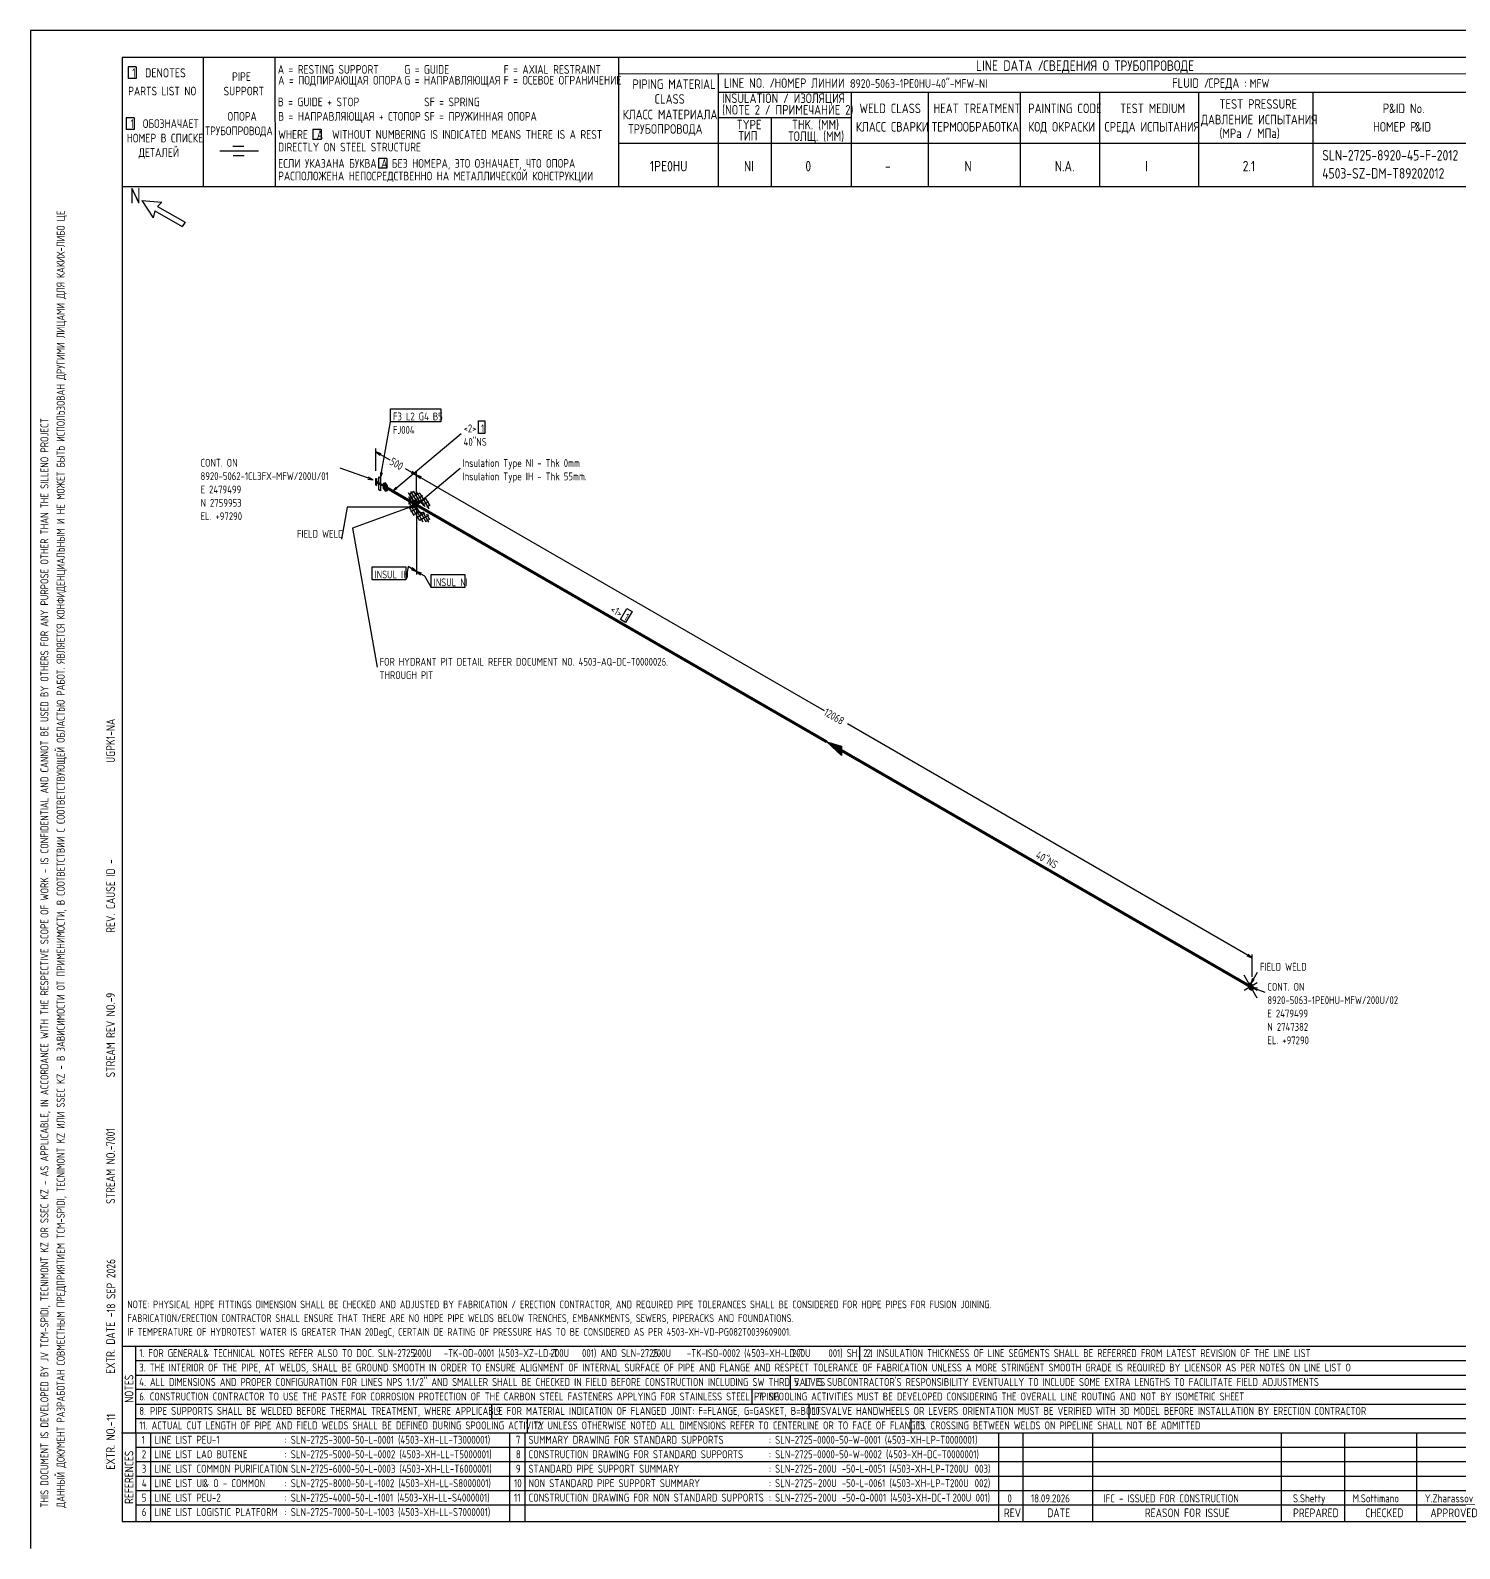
# Model space of a CAD drawing. Extents: x -1005 to 594, y -998 to 420.
# Drawn here: x 0 to 395.4, y 0 to 420 of the extents above; entities that cross this region are included whole.
import ezdxf

# ---------------------------------------------------------------- set-up
doc = ezdxf.new("R2010")
doc.units = 0
doc.styles.add('TTFN17', font='GOST type A')

msp = doc.modelspace()

# ---------------------------------------------------------------- linework, layer by layer
at = {"layer": 'GT_1', "flags": 128}
for points in [[(0, 420), (0, 0)], [(594, 420), (0, 420)], [(589.1, 412.5), (25.4, 412.5)], [(25.4, 412.5), (25.4, 7.5)], [(47.8, 412.5), (47.8, 376.7)], [(67.6, 412.5), (67.7, 376.7)], [(162.7, 412.5), (162.7, 376.7)], [(29.3, 409.9), (27.1, 409.9)], [(27.1, 409.9), (27.1, 406.7)], [(29.3, 409.9), (29.3, 406.7)], [(589.1, 408), (162.7, 407.9)], [(190.3, 407.8), (190.3, 376.7)], [(29.3, 406.7), (27.1, 406.7)], [(190.3, 402.9), (402.7, 402.9)], [(227.1, 402.9), (227.1, 376.7)], [(248.4, 402.9), (248.4, 376.8)], [(273.9, 402.9), (273.9, 376.7)], [(295.8, 402.9), (295.8, 376.7)], [(323.2, 402.9), (323.2, 376.7)], [(354.8, 402.9), (354.8, 376.8)], [(28.7, 395.8), (26.5, 395.8)], [(26.5, 395.8), (26.5, 392.6)], [(28.7, 395.8), (28.7, 392.6)], [(227.1, 395.8), (190.3, 395.8)], [(205, 395.8), (205, 376.7)], [(28.7, 392.6), (26.5, 392.6)], [(80.5, 392.6), (78.2, 392.6)], [(78.2, 392.6), (78.2, 389.8)], [(80.5, 392.6), (80.5, 389.8)], [(63.1, 386.6), (52.4, 386.6)], [(59.1, 387.9), (56, 387.9)], [(80.5, 389.8), (78.2, 389.8)], [(230.2, 388.7), (162.7, 388.7)], [(402.7, 388.7), (226.9, 388.7)], [(59.2, 385.3), (56.1, 385.3)], [(98.6, 384.6), (96.3, 384.6)], [(96.3, 384.6), (96.3, 381.9)], [(98.6, 384.6), (98.6, 381.9)], [(98.6, 381.9), (96.3, 381.9)], [(402.7, 376.7), (25.4, 376.7)], [(30.8, 372.9), (34, 368.1)], [(30.8, 372.9), (36.4, 372.5)], [(34.4, 370.1), (34, 368.1)], [(34.4, 370.1), (42, 365.7)], [(36.4, 372.5), (35.2, 371.3)], [(35.2, 371.3), (42.8, 366.9)], [(42.8, 366.9), (42, 365.7)], [(99.6, 315.35), (113.55, 315.35), (113.55, 311.75), (99.6, 311.75), (99.6, 315.35)], [(96.9, 296.23), (99.6, 311.75)], [(123.97, 311.98), (125.7, 311.98), (125.7, 308.45), (123.97, 308.45), (123.97, 311.98)], [(100.2, 292.55), (119.17, 308.45)], [(95.62, 298.18), (95.62, 304.32)], [(97.05, 302.9), (95.62, 303.43), (96.75, 302.45)], [(95.62, 303.43), (99.45, 301.18)], [(94.88, 295.62), (85.72, 298.93)], [(106.8, 296.98), (103.8, 298.7)], [(106.8, 288.73), (118.88, 298.85)], [(93.38, 295.85), (94.88, 295.62), (93.6, 296.38)], [(95.62, 294.2), (95.78, 294.12), (95.62, 296.07), (95.78, 296), (95.62, 294.2), (95.62, 296.07)], [(95.62, 295.4), (98.25, 293.9)], [(95.62, 295.18), (98.25, 293.68)], [(98.25, 293.52), (95.62, 295.02)], [(95.78, 296), (95.78, 294.12)], [(96.9, 294.43), (96.9, 292.62), (96.38, 292.93), (96.38, 296.52), (96.9, 296.23), (96.9, 294.43)], [(96.9, 297.73), (96.9, 296.23), (97.42, 297.65)], [(97.65, 293.38), (98.25, 292.55), (98.85, 292.7), (98.85, 293.98), (98.25, 294.8), (97.65, 294.65), (97.65, 293.38)], [(97.65, 294.6), (98.4, 294.6)], [(97.65, 294.4), (98.54, 294.4)], [(97.65, 294.2), (98.69, 294.2)], [(97.65, 294), (98.83, 294)], [(105.38, 297.5), (106.8, 296.98), (105.67, 297.95)], [(106.8, 291.73), (106.8, 297.88)], [(106.8, 291.73), (106.8, 297.88)], [(108.22, 296.45), (106.8, 296.98), (107.92, 296)], [(106.8, 296.98), (219.6, 231.88)], [(97.65, 293.8), (98.85, 293.8)], [(97.65, 293.6), (98.85, 293.6)], [(97.65, 293.4), (98.85, 293.4)], [(97.78, 293.2), (98.85, 293.2)], [(97.92, 293), (98.85, 293)], [(98.07, 292.8), (98.85, 292.8)], [(101.17, 293.68), (100.2, 292.55), (101.47, 293.3)], [(107.7, 291.95), (104.47, 290.15)], [(104.47, 290.07), (107.7, 284.45)], [(108.22, 285.8), (104.62, 292.1)], [(108.6, 291.27), (104.62, 288.95)], [(104.62, 291.05), (108.6, 284.07)], [(108.22, 290), (104.62, 287.9)], [(106.12, 292.4), (104.85, 291.65)], [(105, 291.73), (106.42, 289.25)], [(105.22, 292.48), (106.8, 289.77)], [(106.8, 287.9), (106.05, 288.27), (105.67, 289.32), (106.05, 290), (106.8, 289.55), (107.17, 288.5), (106.8, 287.9)], [(106.05, 292.4), (107.55, 289.77)], [(108.75, 286.7), (108.75, 286.7), (108.45, 286.55), (108.08, 286.55), (107.7, 286.77), (107.33, 287.07), (107.03, 287.45), (106.65, 287.98), (106.5, 288.5), (106.42, 288.95), (106.5, 289.4), (106.65, 289.7), (107.03, 289.85), (107.33, 289.85), (107.7, 289.7), (108.08, 289.48), (108.45, 289.02), (108.83, 288.5)], [(106.8, 292.32), (109.12, 288.27)], [(107.78, 289.85), (106.8, 288.73), (108.08, 289.48)], [(107.78, 291.88), (110.25, 287.68)], [(109.42, 290.45), (107.92, 289.55)], [(109.35, 290.52), (110.55, 288.43)], [(106.42, 288.12), (87.67, 288.12), (86.1, 279.27)], [(106.8, 288.73), (89.17, 282.27), (95.92, 243.88)], [(104.85, 288.05), (106.12, 285.8)], [(104.92, 287.9), (106.42, 288.12), (104.92, 288.35)], [(106.42, 288.8), (105, 287.82)], [(106.8, 287.68), (105.22, 286.77)], [(105.53, 287.98), (106.8, 288.73), (105.3, 288.43)], [(105.72, 289.4), (106.85, 289.4)], [(105.72, 289.2), (106.92, 289.2)], [(105.79, 289), (107, 289)], [(105.83, 289.6), (106.72, 289.6)], [(105.86, 288.8), (107.07, 288.8)], [(105.93, 288.6), (107.14, 288.6)], [(106, 288.4), (107.11, 288.4)], [(107.55, 286.77), (106.05, 286.02)], [(106.2, 288.2), (106.99, 288.2)], [(106.8, 287.23), (106.8, 269.45)], [(106.8, 287.23), (106.8, 269.45)], [(109.12, 286.48), (106.8, 285.12)], [(110.25, 285.88), (107.78, 284.45)], [(108, 286.55), (109.42, 284.07)], [(110.17, 289.62), (108.6, 288.73)], [(108.6, 286.62), (110.17, 283.93)], [(109.58, 286.25), (110.47, 284.68)], [(110.47, 288.57), (109.65, 287.98)], [(110.55, 284.75), (109.28, 284)], [(94.58, 271.62), (103.88, 271.62), (103.88, 268.02), (94.58, 268.02), (94.58, 271.62)], [(104.55, 271.7), (103.88, 268.02)], [(106.8, 270.35), (104.55, 271.7)], [(105.38, 270.88), (106.8, 270.35), (105.67, 271.32)], [(108.22, 269.82), (106.8, 270.35), (107.92, 269.38)], [(106.8, 270.35), (109.05, 269.07)], [(109.05, 269.07), (110.92, 265.85)], [(110.92, 269.45), (120.22, 269.45), (120.22, 265.85), (110.92, 265.85), (110.92, 269.45)], [(165, 260.07), (166.5, 259.25), (164.7, 256.18), (163.28, 257.07), (165, 260.07)], [(338.02, 163.47), (226.05, 228.12)], [(224.47, 220.78), (224.47, 219.43), (220.35, 223.18), (224.47, 221.97), (224.47, 219.57), (220.72, 222.95), (224.47, 221.9), (224.47, 219.8), (221.18, 222.72), (224.47, 221.68), (224.47, 219.95), (221.55, 222.43), (224.47, 221.53), (224.47, 220.1), (221.93, 222.28), (224.47, 221.38), (224.47, 220.25), (222.38, 221.97), (224.47, 221.22), (224.47, 220.47), (222.68, 221.82), (224.47, 221), (224.47, 220.62), (223.12, 221.53), (224.47, 220.85), (224.47, 220.78), (220.35, 223.18)], [(336.6, 164), (338.02, 163.47), (336.9, 164.45)], [(338.02, 158.22), (338.02, 164.38)], [(339.45, 152.3), (335.85, 158.6)], [(339.45, 156.5), (335.85, 154.4)], [(338.02, 154.4), (337.27, 154.78), (336.9, 155.82), (337.27, 156.5), (338.02, 156.05), (338.4, 155), (338.02, 154.4)], [(336.91, 155.8), (338.11, 155.8)], [(336.98, 155.6), (338.19, 155.6)], [(337, 156), (338.04, 156)], [(337.05, 155.4), (338.26, 155.4)], [(337.11, 156.2), (337.77, 156.2)], [(337.65, 156.28), (339.52, 159.5)], [(338.18, 157.7), (337.65, 156.28), (338.62, 157.4)], [(337.12, 155.2), (338.33, 155.2)], [(337.19, 155), (338.4, 155)], [(337.27, 154.8), (338.27, 154.8)], [(337.62, 154.6), (338.15, 154.6)], [(339.52, 155), (338.02, 155.22), (339.3, 154.47)], [(338.02, 155.22), (341.55, 153.95)], [(25.3, 56), (402.7, 56)], [(29.1, 56), (29.2, 7.5)], [(229.4, 56), (229.4, 52)], [(29.1, 52), (402.7, 52)], [(29.1, 48), (402.7, 48)], [(210.2, 48), (210.2, 44)], [(402.7, 44), (29.1, 44)], [(199.6, 44), (199.6, 40)], [(29.2, 40), (402.7, 40)], [(127.6, 40), (127.6, 36)], [(215.4, 40), (215.4, 36)], [(29.1, 36), (402.7, 36)], [(137.5, 36), (137.5, 32)], [(243.6, 36), (243.6, 32)], [(25.2, 32), (402.7, 32)], [(33.2, 32), (33.2, 7.6)], [(132.6, 32), (132.6, 7.6)], [(136.8, 32), (136.8, 7.6)], [(267.9, 32), (267.9, 7.5)], [(274.6, 32), (274.6, 7.5)], [(293.9, 32), (293.9, 7.5)], [(346.1, 32), (346.1, 7.5)], [(363.6, 32), (363.6, 7.5)], [(383.5, 32), (383.5, 7.5)], [(402.7, 28), (29.5, 28)], [(402.7, 24), (29.1, 24)], [(402.7, 20), (29.1, 20)], [(402.7, 16), (29.1, 16)], [(402.7, 12), (29.2, 12)], [(25.4, 7.5), (589.1, 7.5)], [(0, 0), (0, 0)]]:
    msp.add_lwpolyline(points, dxfattribs=at)
at = {"layer": 'GT_1', "const_width": 0.8, "flags": 128}
for points in [[(106.8, 288.73), (98.25, 293.68)], [(220.35, 223.18), (106.8, 288.73)], [(338.02, 155.22), (224.47, 220.78)]]:
    msp.add_lwpolyline(points, dxfattribs=at)

# ---------------------------------------------------------------- texts
at = {"layer": 'GT_1', "style": 'TTFN17'}
for s, height, p in [('LINE DATA /', 2.8875, (261.63, 408.8)), ('СВЕДЕНИЯ О ТРУБОПРОВОДЕ', 2.8875, (280.23, 408.8)), (' 1  DENOTES', 2.5025, (26.88, 407)), (' PIPE', 2.406, (54.56, 406)), ('A = RESTING SUPPORT', 2.4062, (68.46, 408)), ('A = ПОДПИРАЮЩАЯ ОПОРА', 2.4062, (68.56, 405)), ('G = GUIDE', 2.406, (103.46, 408)), ('G = НАПРАВЛЯЮЩАЯ', 2.4062, (103.46, 405)), ('F = AXIAL RESTRAINT', 2.4062, (130.96, 408)), ('F = ОСЕВОЕ ОГРАНИЧЕНИЕ', 2.4062, (130.96, 405)), ('PARTS LIST NO', 2.4062, (27.06, 402)), ('SUPPORT', 2.406, (53.46, 402)), ('PIPING MATERIAL', 2.6469, (166.6, 403.8)), ('LINE NO. /', 2.647, (191.9, 404.1)), ('НОМЕР ЛИНИИ :', 2.5987, (205.89, 404.1)), ('8920-5063-1PE0HU-40"-MFW-NI', 2.4062, (226.86, 404.1)), ('FLUID /', 2.647, (315.9, 404.1)), ('СРЕДА :', 2.647, (325.9, 404.1)), ('MFW', 2.406, (337.36, 404.1)), ('B = GUIDE + STOP', 2.4062, (68.46, 399)), ('SF = SPRING', 2.4062, (108.96, 399)), ('CLASS', 2.647, (172.7, 399.7)), ('(NOTE 2 / ПРИМЕЧАНИЕ 2)', 2.6469, (191.4, 396.7)), ('INSULATION / ИЗОЛЯЦИЯ', 2.6469, (191.4, 399.9)), ('WELD CLASS', 2.647, (229.4, 397.1)), ('HEAT TREATMENT', 2.6469, (249.9, 397.1)), ('PAINTING CODE', 2.6469, (276.1, 397.1)), ('TEST MEDIUM', 2.6469, (301.5, 397.1)), ('TEST PRESSURE', 2.6469, (329, 398.3)), ('P', 2.65, (374.2, 397.1)), ('&ID No.', 2.647, (375.91, 397.1)), (' 1  ОБОЗНАЧАЕТ', 2.4062, (26.46, 393)), ('ОПОРА', 2.406, (54.56, 395)), ('B = НАПРАВЛЯЮЩАЯ + СТОПОР', 2.4062, (68.56, 395)), ('SF = ПРУЖИННАЯ ОПОРА', 2.4062, (108.96, 395)), ('КЛАСС МАТЕРИАЛА', 2.6469, (163.9, 395.4)), ('TYPE', 2.647, (195.4, 392.6)), ('THK. (MM)', 2.647, (210.7, 392.6)), ('ДАВЛЕНИЕ ИСПЫТАНИЯ', 2.6469, (323.9, 394)), ('НОМЕР В СПИСКЕ', 2.4062, (26.66, 389)), ('ТРУБОПРОВОДА', 2.4062, (48.36, 391)), ('WHERE  A  WITHOUT NUMBERING IS INDICATED MEANS THERE IS A REST', 2.4062, (68.56, 390)), ('ТРУБОПРОВОДА', 2.6469, (165.4, 391.4)), ('ТИП', 2.647, (195.9, 389.5)), ('ТОЛЩ. (ММ)', 2.647, (209.7, 389.4)), ('КЛАСС СВАРКИ', 2.6469, (228.4, 392)), ('ТЕРМООБРАБОТКА', 2.6469, (249.4, 392)), ('КОД ОКРАСКИ', 2.6469, (276.1, 392)), ('СРЕДА ИСПЫТАНИЯ', 2.6469, (297.2, 392)), ('(MPa / МПа)', 2.6469, (329, 390.2)), ('НОМЕР P', 2.647, (371.5, 392)), ('&ID', 2.647, (383.1, 392)), ('ДЕТАЛЕЙ', 2.406, (29.96, 385)), ('DIRECTLY ON STEEL STRUCTURE', 2.4062, (68.56, 386.5)), ('SLN-2725-8920-45-F-2012', 2.8875, (357.43, 384)), ('ЕСЛИ УКАЗАНА БУКВА A БЕЗ НОМЕРА, ЭТО ОЗНАЧАЕТ, ЧТО ОПОРА', 2.4062, (68.56, 382)), ('1PE0HU', 2.888, (171.43, 381)), ('NI', 2.888, (197.43, 381)), ('0', 2.89, (214.43, 381)), ('-', 2.89, (236.43, 381)), ('N', 2.89, (258.43, 381)), ('N.A.', 2.888, (283.43, 381)), ('I', 2.89, (308.43, 381)), ('2.1', 2.888, (335.43, 381)), ('РАСПОЛОЖЕНА НЕПОСРЕДСТВЕННО НА МЕТАЛЛИЧЕСКОЙ КОНСТРУКЦИИ', 2.4062, (68.56, 378.5)), ('4503-SZ-DM-T89202012', 2.8875, (357.43, 379)), ('N', 4.33, (27.55, 372.1)), ('F3 L2 G4 B5', 2.1656, (100.3, 312.12)), ('<2>', 2.166, (119.88, 308.82)), ('1', 2.17, (124.7, 308.82)), ('FJ004', 2.166, (100.3, 308.38)), ('40"NS', 2.166, (119.88, 305.07)), ('CONT. ON', 2.166, (47.08, 299.3)), ('Insulation Type NI - Thk 0mm', 2.1656, (119.58, 299.23)), ('8920-5062-1CL3FX-MFW/200U/01', 2.1656, (47.08, 295.6)), ('E 2479499', 2.166, (47.08, 291.9)), ('Insulation Type IH - Thk 55mm.', 2.1656, (119.58, 295.53)), ('N 2759953', 2.166, (47.08, 288.21)), ('EL. +97290', 2.166, (47.08, 284.51)), ('FIELD WELD', 2.166, (73.76, 279.65)), ('INSUL IH', 2.166, (95.27, 268.4)), ('INSUL NI', 2.166, (111.62, 266.23)), ('FOR HYDRANT PIT DETAIL REFER DOCUMENT NO. 4503-AQ-DC-T0000026.', 2.1656, (96.62, 244.25)), ('THROUGH PIT', 2.1656, (96.62, 240.55)), ('FIELD WELD', 2.166, (340.23, 159.88)), ('CONT. ON', 2.166, (342.25, 154.32)), ('8920-5063-1PE0HU-MFW/200U/02', 2.1656, (342.25, 150.63)), ('E 2479499', 2.166, (342.25, 146.93)), ('N 2747382', 2.166, (342.25, 143.23)), ('EL. +97290', 2.166, (342.25, 139.53)), ('NOTE: PHYSICAL HDPE FITTINGS DIMENSION SHALL BE CHECKED AND ADJUSTED BY FABRICATION / ERECTION CONTRACTOR, AND REQUIRED PIPE TOLERANCES SHALL BE CONSIDERED FOR HDPE PIPES FOR FUSION JOINING.', 2.1175, (26.82, 66.5)), ('FABRICATION/ERECTION CONTRACTOR SHALL ENSURE THAT THERE ARE NO HDPE PIPE WELDS BELOW TRENCHES, EMBANKMENTS, SEWERS, PIPERACKS AND FOUNDATIONS.', 2.1175, (26.82, 62.7)), ('IF TEMPERATURE OF HYDROTEST WATER IS GREATER THAN 20DegC, CERTAIN DE RATING OF PRESSURE HAS TO BE CONSIDERED AS PER 4503-XH-VD-PG082T0039609001.', 2.1175, (26.82, 58.9)), ('1. FOR GENERAL', 2.1849, (30.13, 53)), ('& TECHNICAL NOTES REFER ALSO TO DOC. SLN-2725-      -TK-OD-0001 (4503-XZ-LD-T      001) AND SLN-2725-      -TK-ISO-0002 (4503-XH-LD-T      001) SH. 2.1', 2.18487, (47.87, 53)), ('200U', 2.185, (105.93, 53)), ('200U', 2.185, (143.93, 53)), ('200U', 2.185, (172.13, 53)), ('200U', 2.185, (210.73, 53)), ('2. INSULATION THICKNESS OF LINE SEGMENTS SHALL BE REFERRED FROM LATEST REVISION OF THE LINE LIST', 2.1849, (231.33, 53)), ('3. THE INTERIOR OF THE PIPE, AT WELDS, SHALL BE GROUND SMOOTH IN ORDER TO ENSURE ALIGNMENT OF INTERNAL SURFACE OF PIPE AND FLANGE AND RESPECT TOLERANCE OF FABRICATION UNLESS A MORE STRINGENT SMOOTH GRADE IS REQUIRED BY LICENSOR AS PER NOTES ON LINE LIST O', 2.18487, (30.13, 49)), ('4. ALL DIMENSIONS AND PROPER CONFIGURATION FOR LINES NPS 1.1/2" AND SMALLER SHALL BE CHECKED IN FIELD BEFORE CONSTRUCTION INCLUDING SW THRD VALVES', 2.18487, (30.13, 45)), ("5. IT IS SUBCONTRACTOR'S RESPONSIBILITY EVENTUALLY TO INCLUDE SOME EXTRA LENGTHS TO FACILITATE FIELD ADJUSTMENTS", 2.18487, (211.33, 45)), ('6. CONSTRUCTION CONTRACTOR TO USE THE PASTE FOR CORROSION PROTECTION OF THE CARBON STEEL FASTENERS APPLYING FOR STAINLESS STEEL PIPING', 2.18487, (30.13, 41)), ('7. SPOOLING ACTIVITIES MUST BE DEVELOPED CONSIDERING THE OVERALL LINE ROUTING AND NOT BY ISOMETRIC SHEET', 2.18487, (201.33, 41)), ('8. PIPE SUPPORTS SHALL BE WELDED BEFORE THERMAL TREATMENT, WHERE APPLICABLE', 2.1849, (30.13, 37)), ('9. FOR MATERIAL INDICATION OF FLANGED JOINT: F=FLANGE, G=GASKET, B=BOLTS', 2.1849, (128.83, 37)), ('10. VALVE HANDWHEELS OR LEVERS ORIENTATION MUST BE VERIFIED WITH 3D MODEL BEFORE INSTALLATION BY ERECTION CONTRACTOR', 2.18487, (216.33, 37)), ('11. ACTUAL CUT LENGTH OF PIPE AND FIELD WELDS SHALL BE DEFINED DURING SPOOLING ACTIVITY', 2.1849, (30.13, 33)), ('12. UNLESS OTHERWISE NOTED ALL DIMENSIONS REFER TO CENTERLINE OR TO FACE OF FLANGES', 2.1849, (139.33, 33)), ('13. CROSSING BETWEEN WELDS ON PIPELINE SHALL NOT BE ADMITTED', 2.1849, (245.33, 33)), ('1', 2.21, (30.83, 29)), ('LINE LIST PEU-1', 2.2138, (34.33, 29)), (': SLN-2725-3000-50-L-0001 (4503-XH-LL-T3000001)', 2.2138, (70.33, 29)), ('7', 2.21, (134.33, 29)), ('SUMMARY DRAWING FOR STANDARD SUPPORTS', 2.2138, (137.83, 29)), (': SLN-2725-0000-50-W-0001 (4503-XH-LP-T0000001)', 2.2138, (204.33, 29)), ('2', 2.21, (30.83, 25)), ('LINE LIST LAO BUTENE', 2.2138, (34.33, 25)), (': SLN-2725-5000-50-L-0002 (4503-XH-LL-T5000001)', 2.2138, (70.33, 25)), ('8', 2.21, (134.33, 25)), ('CONSTRUCTION DRAWING FOR STANDARD SUPPORTS', 2.2138, (137.83, 25)), (': SLN-2725-0000-50-W-0002 (4503-XH-DC-T0000001)', 2.2138, (204.33, 25)), ('3', 2.21, (30.83, 21)), ('LINE LIST COMMON PURIFICATION', 2.2138, (34.33, 21)), (': SLN-2725-6000-50-L-0003 (4503-XH-LL-T6000001)', 2.2138, (70.33, 21)), ('9', 2.21, (134.33, 21)), ('STANDARD PIPE SUPPORT SUMMARY', 2.2138, (137.83, 21)), (': SLN-2725-      -50-L-0051 (4503-XH-LP-T      003)', 2.2138, (204.33, 21)), ('200U', 2.214, (217.93, 21)), ('200U', 2.214, (254.33, 21)), ('4', 2.21, (30.83, 17)), ('LINE LIST UI', 2.2138, (34.33, 17)), ('& O - COMMON', 2.2138, (47.85, 17)), (': SLN-2725-8000-50-L-1002 (4503-XH-LL-S8000001)', 2.2138, (70.33, 17)), ('10', 2.214, (133.83, 17)), ('NON STANDARD PIPE SUPPORT SUMMARY', 2.2138, (137.83, 17)), (': SLN-2725-      -50-L-0061 (4503-XH-LP-T      002)', 2.2138, (204.33, 17)), ('200U', 2.214, (217.93, 17)), ('200U', 2.214, (254.43, 17)), ('5', 2.21, (30.83, 13)), ('LINE LIST PEU-2', 2.2138, (34.33, 13)), (': SLN-2725-4000-50-L-1001 (4503-XH-LL-S4000001)', 2.2138, (70.33, 13)), ('11', 2.214, (133.83, 13)), ('CONSTRUCTION DRAWING FOR NON STANDARD SUPPORTS', 2.2138, (137.83, 13)), (': SLN-2725-      -50-Q-0001 (4503-XH-DC-T      001)', 2.2138, (204.33, 13)), ('200U', 2.214, (217.93, 13)), ('200U', 2.214, (255.13, 13)), ('0', 2.21, (270.33, 12.8)), ('18.09.2026', 2.214, (276.83, 12.8)), ('IFC - ISSUED FOR CONSTRUCTION', 2.2138, (296.93, 12.8)), ('S.Shetty', 2.214, (349.33, 12.8)), ('M.Sottimano', 2.2138, (365.83, 12.8)), ('Y.Zharassov', 2.2138, (385.83, 12.8)), ('6', 2.21, (30.83, 9)), ('LINE LIST LOGISTIC PLATFORM', 2.2138, (34.33, 9)), (': SLN-2725-7000-50-L-1003 (4503-XH-LL-S7000001)', 2.2138, (70.33, 9)), ('REV', 2.406, (269.36, 8.7)), ('DATE', 2.406, (281.36, 8.7)), ('REASON FOR ISSUE', 2.4062, (308.36, 8.7)), ('PREPARED', 2.406, (349.36, 8.7)), ('CHECKED', 2.406, (369.36, 8.7)), ('APPROVED', 2.406, (387.36, 8.7))]:
    msp.add_text(s, height=height, dxfattribs=at).set_placement(p)
for s, height, rotation, p in [('ДАННЫЙ ДОКУМЕНТ РАЗРАБОТАН СОВМЕСТНЫМ ПРЕДПРИЯТИЕМ TCM-SPIDI, TECNIMONT KZ ИЛИ SSEC KZ - В ЗАВИСИМОСТИ ОТ ПРИМЕНИМОСТИ, В СООТВЕТСТВИИ С СООТВЕТСТВУЮЩЕЙ ОБЛАСТЬЮ РАБОТ. ЯВЛЯЕТСЯ КОНФИДЕНЦИАЛЬНЫМ И НЕ МОЖЕТ БЫТЬ ИСПОЛЬЗОВАН ДРУГИМИ ЛИЦАМИ ДЛЯ КАКИХ-ЛИБО ЦЕ', 2.21375, 90, (9.5, 11.33)), ('THIS DOCUMENT IS DEVELOPED BY JV TCM-SPIDI, TECNIMONT KZ OR SSEC KZ - AS APPLICABLE, IN ACCORDANCE WITH THE RESPECTIVE SCOPE OF WORK - IS CONFIDENTIAL AND CANNOT BE USED BY OTHERS FOR ANY PURPOSE OTHER THAN THE SILLENO PROJECT', 2.21375, 90, (5, 11.33)), ('500', 2.166, -30, (99.18, 300.07)), ('<1>', 2.166, -30, (160.24, 259.17)), ('1', 2.17, -30, (164.02, 256.99)), ('12068', 2.166, -30, (219.3, 230.72)), ('UGPK1-NA', 2.406, 90, (23.4, 217.36)), ('REV. CAUSE ID -', 2.4062, 90, (23.4, 170.36)), ('40"NS', 2.166, -30, (277.92, 191.22)), ('9', 2.41, 90, (23.4, 152.36)), ('STREAM REV NO.-', 2.4062, 90, (23.4, 130.36)), ('7001', 2.406, 90, (23.4, 111.36)), ('STREAM NO.-', 2.4062, 90, (23.4, 95.36)), ('18 SEP 2026', 2.4062, 90, (23.5, 65.36)), ('EXTR. DATE -', 2.4062, 90, (23.4, 48.36)), ('NOTES', 2.406, 90, (28.5, 40.36)), ('EXTR. NO.-', 2.406, 90, (23.4, 21.86)), ('11', 2.406, 90, (23.5, 35.36)), ('REFERENCES', 2.406, 90, (28.5, 12.36))]:
    msp.add_text(s, height=height, rotation=rotation, dxfattribs=at).set_placement(p)

doc.saveas('drawing.dxf')
